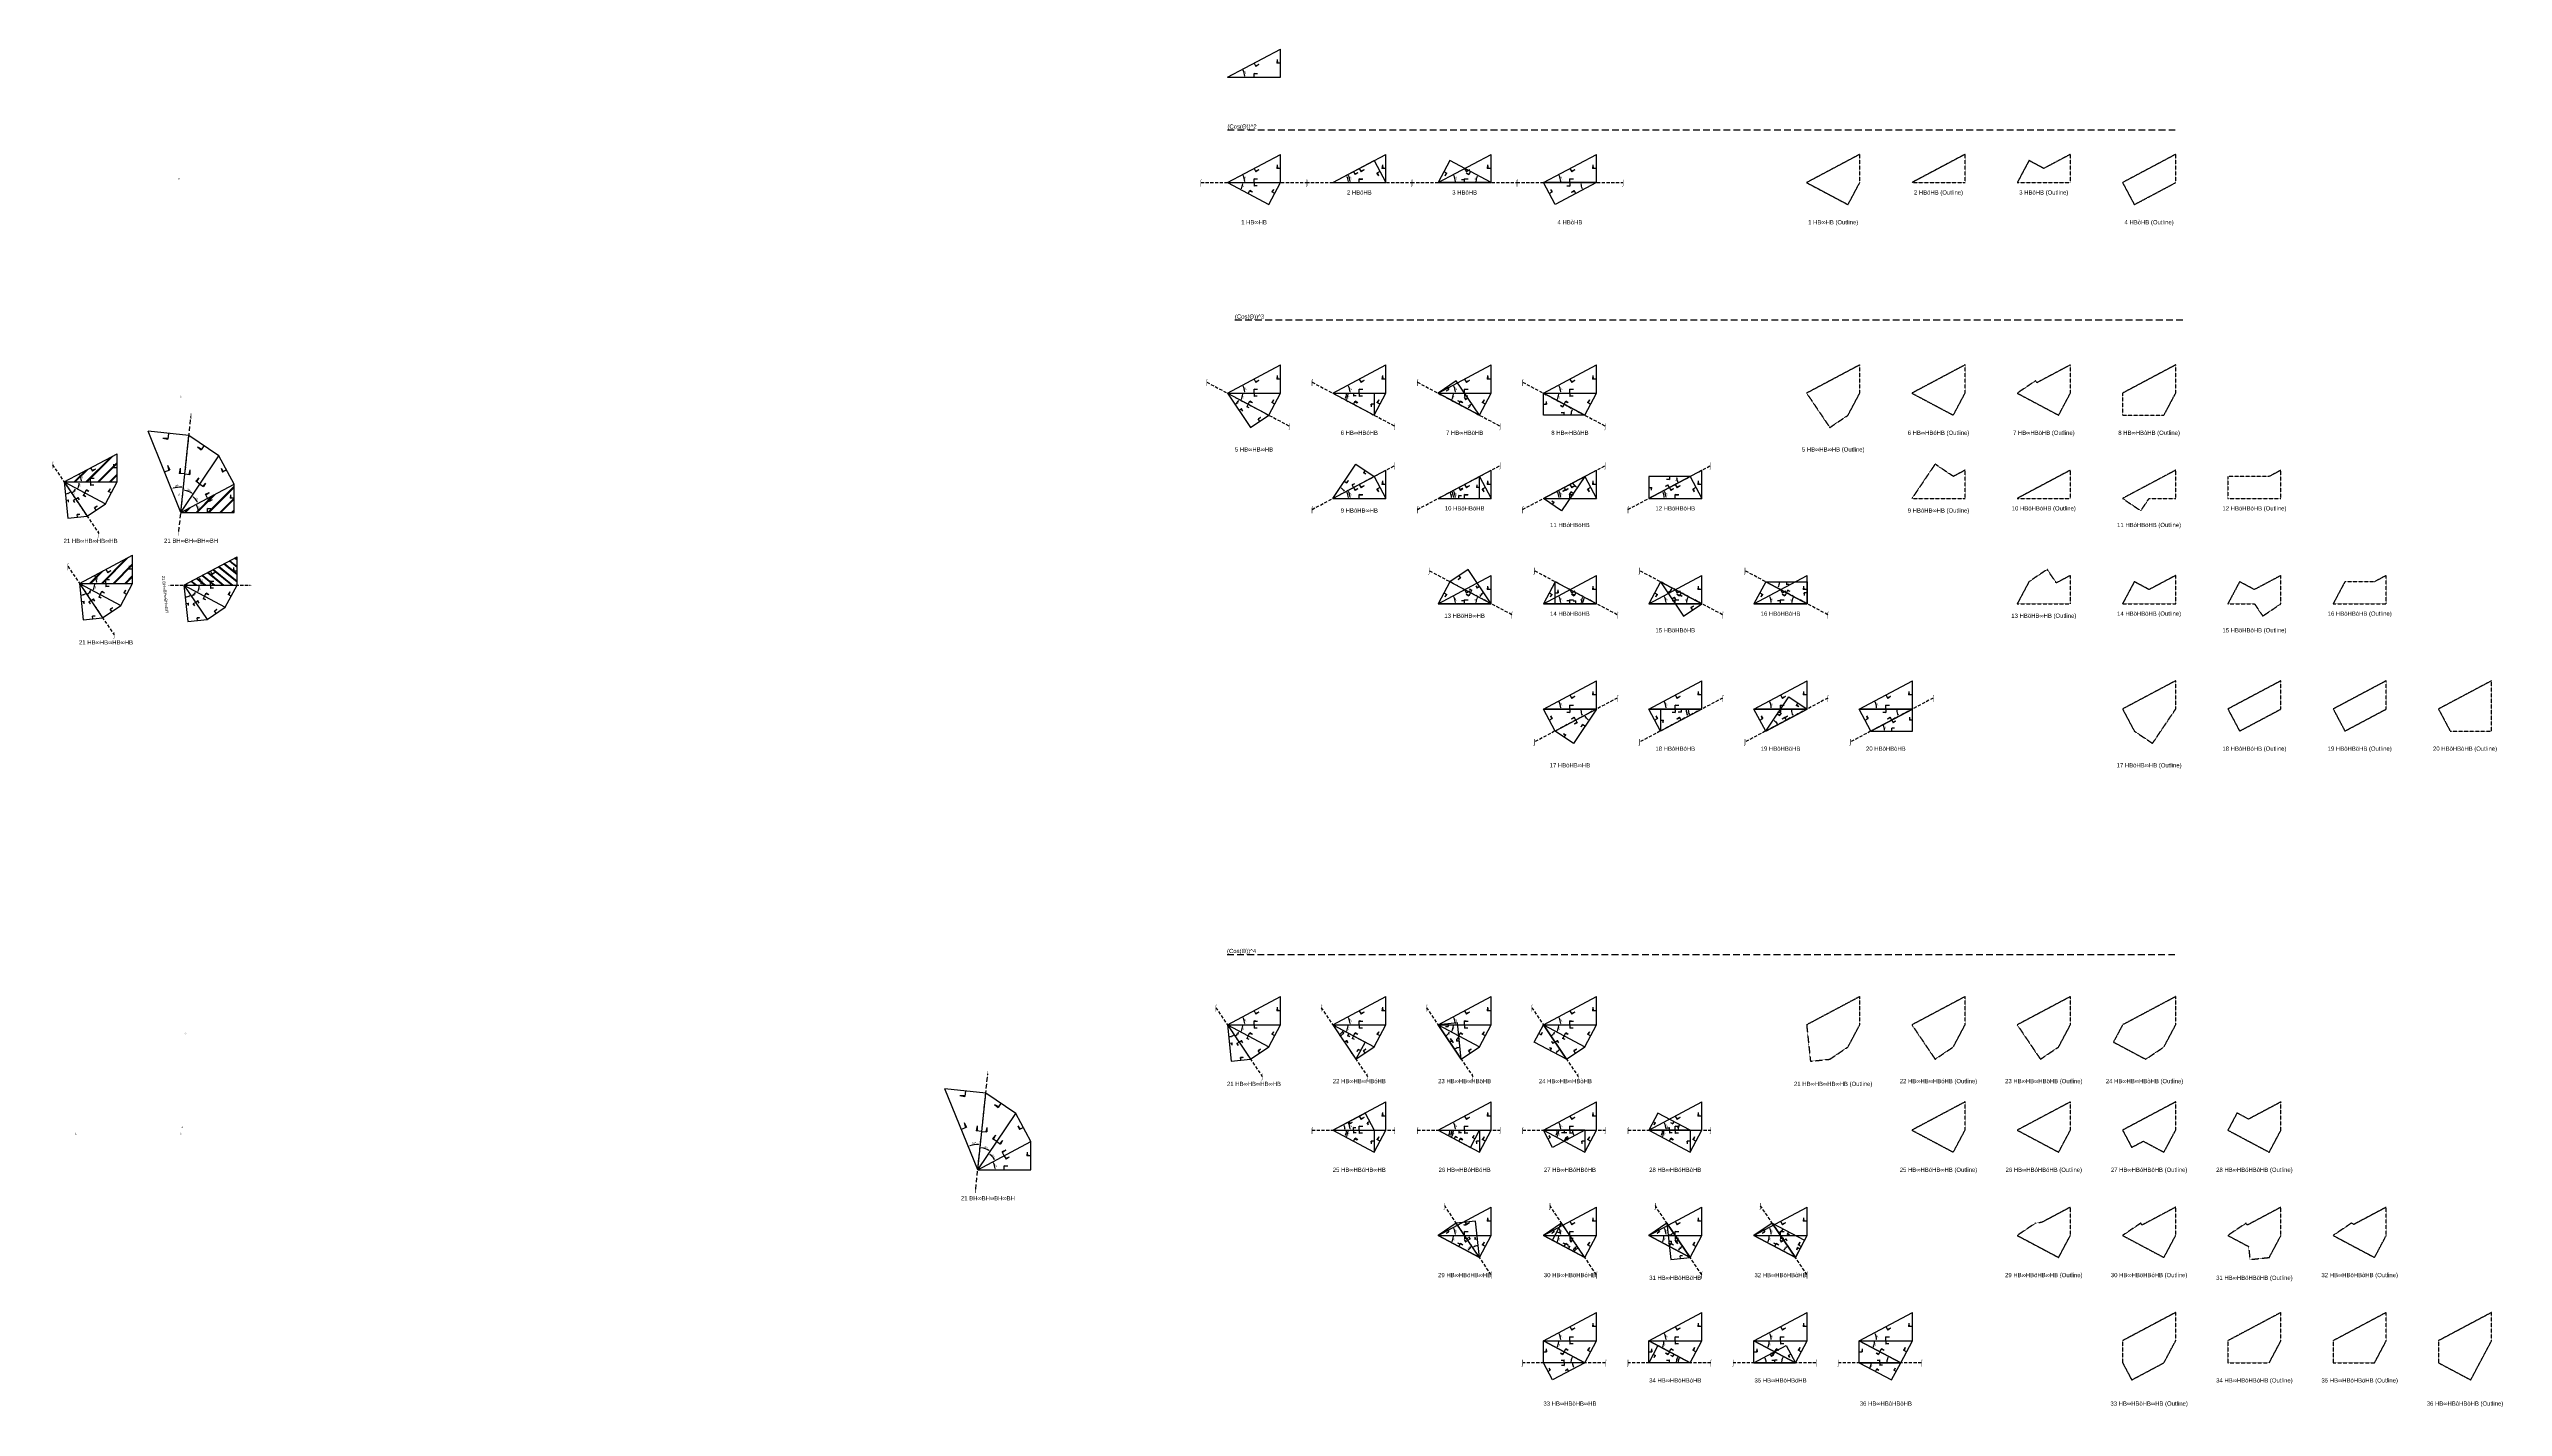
# Model space of a CAD drawing. Header units: millimetres. Extents: x -201764 to 671342, y -3335564 to 24518.
# Drawn here: x -201764 to 490997, y -358908 to 24518 of the extents above; entities that cross this region are included whole.
import ezdxf
from ezdxf.enums import TextEntityAlignment as Align

# ---------------------------------------------------------------- set-up
doc = ezdxf.new("R2010")
doc.units = ezdxf.units.MM
doc.header["$PDMODE"] = 35
doc.linetypes.add('DASHED', pattern=[19.05, 12.7, -6.35])
for name, color, linetype in [('BASE', 170, 'Continuous'), ('HYPOTENUSE', 20, 'Continuous'), ('PERPENDICULAR', 90, 'Continuous')]:
    doc.layers.add(name, color=color, linetype=linetype)
doc.styles.add('Arial', font='arial_0.ttf')
doc.dimstyles.new('ISO-25', dxfattribs={"dimtxt": 250, "dimasz": 100, "dimexe": 1.25, "dimexo": 0.625, "dimgap": 100, "dimtad": 1, "dimdec": 0, "dimtxsty": 'Arial', "dimcen": 2.5, "dimadec": 0, "dimazin": 0, "dimtfac": 1, "dimtdec": 0, "dimtmove": 0, "dimatfit": 3, "dimfxl": 1, "dimarcsym": 0})
pattern_1 = [(45, (-134490, 101440), (-1654.63, 1654.63), []), (45, (-134190, 101440), (-1654.63, 1654.63), [])]

# ---------------------------------------------------------------- blocks, each defined once
blk = doc.blocks.new('*D49')
at = {"color": 0, "lineweight": -2, "ltscale": 100, "transparency": 16777216}
blk.add_arc((0, 0), 4906, 4.08845, 23.91155, dxfattribs=at)
at = {"color": 0, "ltscale": 100, "transparency": 16777216}
for points in [[(4432, 1963), (4537, 2014), (4332, 2303)], [(4952, 352), (4835, 348), (4906, 0)]]:
    blk.add_solid(points, dxfattribs=at)
at = {"layer": 'Defpoints', "color": 0, "ltscale": 100, "transparency": 16777216}
for p in [(15000, 7976), (0, 0), (0, 0), (4841, 796), (15000, 0)]:
    blk.add_point(p, dxfattribs=at)
at = {"color": 0, "ltscale": 100, "transparency": 16777216, "insert": (5055, 1260), "char_height": 400, "attachment_point": 5, "rotation": 284, "style": 'Arial'}
blk.add_mtext('28°', dxfattribs=at)
blk = doc.blocks.new('SanjoyNathGeometrifyingTrigonometryFundamentalLockedSet')
at = {"color": 114, "linetype": 'DASHED', "ltscale": 100, "true_color": 0x139b48}
for p, q in [((14000, 4987.8), (13900, 3987.8)), ((14000, 4987.8), (14100, 3987.8)), ((15000, 3987.8), (13900, 3987.8))]:
    blk.add_line(p, q, dxfattribs=at)
at = {"color": 242, "linetype": 'DASHED', "ltscale": 100, "true_color": 0xcd2027}
for p, q in [((7500, 3987.8), (8016.4, 3016.6)), ((8852.4, 3574.3), (7922.5, 3193.2)), ((8852.4, 3574.3), (8016.4, 3016.6))]:
    blk.add_line(p, q, dxfattribs=at)
at = {"color": 159, "linetype": 'DASHED', "ltscale": 100, "true_color": 0x22346e}
for p, q in [((7500, 0), (7500, 1100)), ((8500, 1000), (7500, 1100)), ((8500, 1000), (7500, 900))]:
    blk.add_line(p, q, dxfattribs=at)
at = {"layer": 'BASE'}
blk.add_line((0, 0), (15000, 0), dxfattribs=at)
at = {"layer": 'HYPOTENUSE'}
blk.add_line((0, 0), (15000, 7975.6), dxfattribs=at)
at = {"layer": 'PERPENDICULAR'}
blk.add_line((15000, 0), (15000, 7975.6), dxfattribs=at)
at = {"color": 4, "ltscale": 100}
dim = blk.add_angular_dim_2l(base=(4841, 795.6), line1=((0, 0), (15000, 0)), line2=((0, 0), (15000, 7975.6)), dimstyle='ISO-25', override={"dimtxt": 400, "dimasz": 350, "dimgap": 100}, dxfattribs=at)
dim.commit()
dim.dimension.update_dxf_attribs({"geometry": '*D49', "text_midpoint": (5055.4, 1260.5)})
blk = doc.blocks.new('secspansions')
at = {"linetype": 'DASHED', "ltscale": 100}
blk.add_line((-569, -5418), (2847, 27090), dxfattribs=at)
for xscale, yscale, zscale, rotation in [(1.452764501644343, 1.452764501644343, 1.452764501644343, 84.00000000000003), (1.282714919717771, 1.282714919717771, 1.282714919717771, 56.00000000000003), (1.132570050689039, 1.132570050689039, 1.132570050689039, 27.99999999999999)]:
    blk.add_blockref('SanjoyNathGeometrifyingTrigonometryFundamentalLockedSet', (0, 0), dxfattribs=dict(at, xscale=xscale, yscale=yscale, zscale=zscale, rotation=rotation))
at = {"linetype": 'DASHED'}
blk.add_blockref('SanjoyNathGeometrifyingTrigonometryFundamentalLockedSet', (0, 0), dxfattribs=at)
at = {"linetype": 'DASHED', "ltscale": 100, "style": 'Arial'}
for s, p in [('⌡', (2847, 27090)), ('⌠', (-569, -5418)), ('21 BH∞BH∞BH∞BH', (2877, -8009))]:
    blk.add_text(s, height=1200, dxfattribs=at).set_placement(p, align=Align.MIDDLE_CENTER)
blk = doc.blocks.new('cosspansions')
at = {"linetype": 'DASHED', "ltscale": 70}
blk.add_line((-3270, 4847), (9809, -14542), dxfattribs=at)
at = {"linetype": 'DASHED'}
blk.add_blockref('SanjoyNathGeometrifyingTrigonometryFundamentalLockedSet', (0, 0), dxfattribs=at)
at = {"linetype": 'DASHED', "ltscale": 100}
for xscale, yscale, zscale, rotation in [(0.882947592858927, 0.882947592858927, 0.882947592858927, 331.9999999999999), (0.779596451735373, 0.779596451735373, 0.779596451735373, 303.9999999999999), (0.688342810461109, 0.688342810461109, 0.688342810461109, 275.9999999999998)]:
    blk.add_blockref('SanjoyNathGeometrifyingTrigonometryFundamentalLockedSet', (0, 0), dxfattribs=dict(at, xscale=xscale, yscale=yscale, zscale=zscale, rotation=rotation))
at = {"linetype": 'DASHED', "ltscale": 100, "style": 'Arial'}
for s, p in [('⌠', (-3270, 4847)), ('⌡', (9809, -14542)), ('21 HB∞HB∞HB∞HB', (7500, -16654))]:
    blk.add_text(s, height=1200, dxfattribs=at).set_placement(p, align=Align.MIDDLE_CENTER)

msp = doc.modelspace()

# ---------------------------------------------------------------- hatches: boundary and pattern name
at = {"linetype": 'DASHED', "ltscale": 100}
h = msp.add_hatch(dxfattribs=at)
h.set_pattern_fill('JIS_LC_8A', color=256, scale=300)
h.set_pattern_definition(pattern_1)
h.paths.add_polyline_path([(-182544, -97716), (-182544, -89740), (-197544, -97716)])
h.paths.add_polyline_path([(-201764, -94268), (-199863, -94268), (-199863, -91602), (-201764, -91602)], flags=9)
h = msp.add_hatch(dxfattribs=at)
h.set_pattern_fill('JIS_LC_8A', color=256, scale=300)
h.set_pattern_definition(pattern_1)
h.paths.add_polyline_path([(-149555, -106301), (-149555, -98325), (-164555, -106301)])
h.paths.add_polyline_path([(-166075, -113118), (-164173, -113118), (-164173, -110453), (-166075, -110453)], flags=9)
h = msp.add_hatch(dxfattribs=at)
h.set_pattern_fill('JIS_LC_8A', color=256, scale=300)
h.set_pattern_definition([(45, (-130140, 72800), (-1654.63, 1654.63), []), (45, (-129840, 72800), (-1654.63, 1654.63), [])])
h.paths.add_polyline_path([(-178194, -118380), (-193194, -126356), (-178194, -126356)])
h.paths.add_polyline_path([(-188666, -124699), (-188413, -125713), (-187613, -125514), (-187866, -124500)], flags=24)
h = msp.add_hatch(dxfattribs=at)
h.set_pattern_fill('JIS_LC_8A', color=256, scale=206.502843, angle=-84)
h.set_pattern_definition([(321, (-48817.3, -131990), (1013.66, 1251.766), []), (321, (-48795.7, -132195.4), (1013.66, 1251.766), [])])
h.paths.add_polyline_path([(-163704, -126866), (-148704, -126866), (-148704, -118890)])
h.paths.add_polyline_path([(-168481, -126316), (-168344, -127617), (-166519, -127426), (-166656, -126124)], flags=9)

# ---------------------------------------------------------------- linework, layer by layer
at = {"linetype": 'DASHED', "ltscale": 150}
for p, q in [((130908, 1677), (398477, 1677)), ((133020, -51965), (400590, -51965)), ((130792, -231119), (398362, -231119))]:
    msp.add_line(p, q, dxfattribs=at)
at = {"linetype": 'DASHED', "ltscale": 70}
for p, q in [((123408, -13188), (153408, -13188)), ((153138, -13188), (183138, -13188)), ((182868, -13188), (212868, -13188)), ((212598, -13188), (242598, -13188)), ((125061, -69539), (148449, -81974)), ((154791, -69539), (178179, -81974)), ((184521, -69539), (207909, -81974)), ((214251, -69539), (237639, -81974)), ((154791, -105487), (178179, -93051)), ((184521, -105487), (207909, -93051)), ((214251, -105487), (237639, -93051)), ((243981, -105487), (267368, -93051)), ((211215, -135217), (187827, -122781)), ((240945, -135217), (217557, -122781)), ((270675, -135217), (247287, -122781)), ((300405, -135217), (277017, -122781)), ((240945, -158729), (217557, -171164)), ((270675, -158729), (247287, -171164)), ((300405, -158729), (277017, -171164)), ((330134, -158729), (306747, -171164)), ((127638, -246180), (140716, -265570)), ((157368, -246180), (170446, -265570)), ((187098, -246180), (200176, -265570)), ((216828, -246180), (229906, -265570)), ((154791, -280757), (178179, -280757)), ((184521, -280757), (207909, -280757)), ((214251, -280757), (237639, -280757)), ((243981, -280757), (267368, -280757)), ((205331, -321553), (192253, -302163)), ((235061, -321553), (221983, -302163)), ((264791, -321553), (251713, -302163)), ((294521, -321553), (281443, -302163)), ((237639, -346435), (214251, -346435)), ((267368, -346435), (243981, -346435)), ((297098, -346435), (273711, -346435)), ((326828, -346435), (303441, -346435))]:
    msp.add_line(p, q, dxfattribs=at)
at = {"linetype": 'DASHED'}
for points in [[(309423, -13188), (309423, -5212), (294423, -13188), (306116, -19406)], [(339152, -13188), (339152, -5212), (324152, -13188)], [(368882, -13188), (368882, -5212), (361382, -9200), (357188, -6970), (353882, -13188)], [(386918, -19406), (398612, -13188), (398612, -5212), (383612, -13188)], [(309423, -64672), (294423, -72648), (300962, -82342), (306116, -78866), (309423, -72648)], [(335846, -78866), (339152, -72648), (339152, -64672), (324152, -72648)], [(365576, -78866), (368882, -72648), (368882, -64672), (359403, -69713), (359037, -69171), (353882, -72648)], [(398612, -64672), (383612, -72648), (383612, -78866), (395306, -78866), (398612, -72648)], [(339152, -102378), (339152, -94402), (335846, -96160), (330692, -92683), (324152, -102378)], [(353882, -102378), (368882, -102378), (368882, -94402)], [(388767, -105855), (391112, -102378), (398612, -102378), (398612, -94402), (383612, -102378)], [(428342, -102378), (428342, -94402), (425036, -96160), (413342, -96160), (413342, -102378)], [(368882, -132108), (368882, -124132), (364923, -126237), (362343, -122413), (357188, -125890), (353882, -132108)], [(386918, -125890), (383612, -132108), (398612, -132108), (398612, -124132), (391112, -128120)], [(416648, -125890), (413342, -132108), (420842, -132108), (423188, -135585), (428342, -132108), (428342, -124132), (420842, -128120)], [(458072, -132108), (458072, -124132), (454766, -125890), (446378, -125890), (443072, -132108)], [(398612, -153862), (383612, -161838), (386918, -168055), (392073, -171532), (398612, -161838)], [(416648, -168055), (428342, -161838), (428342, -153862), (413342, -161838)], [(446378, -168055), (458072, -161838), (458072, -153862), (443072, -161838)], [(487802, -153862), (472802, -161838), (476108, -168055), (487802, -168055)], [(309423, -243052), (294423, -251028), (295502, -261296), (300962, -260722), (306116, -257245), (309423, -251028)], [(330692, -260722), (335846, -257245), (339152, -251028), (339152, -243052), (324152, -251028)], [(360422, -260722), (365576, -257245), (368882, -251028), (368882, -243052), (353882, -251028)], [(398612, -243052), (383612, -251028), (381035, -255875), (390152, -260722), (395306, -257245), (398612, -251028)], [(339152, -272782), (324152, -280757), (335846, -286975), (339152, -280757)], [(353882, -280757), (365576, -286975), (368882, -280757), (368882, -272782)], [(386190, -285605), (389459, -283866), (395306, -286975), (398612, -280757), (398612, -272782), (383612, -280757)], [(413342, -280757), (425036, -286975), (428342, -280757), (428342, -272782), (419189, -277649), (415920, -275910)], [(360763, -306829), (359037, -307010), (353882, -310487), (365576, -316705), (368882, -310487), (368882, -302512)], [(388767, -307010), (383612, -310487), (395306, -316705), (398612, -310487), (398612, -302512), (389133, -307552)], [(418497, -307010), (413342, -310487), (419189, -313596), (419576, -317279), (425036, -316705), (428342, -310487), (428342, -302512), (418863, -307552)], [(454766, -316705), (458072, -310487), (458072, -302512), (448919, -307379), (448227, -307010), (443072, -310487)], [(398612, -332242), (383612, -340217), (383612, -346435), (386190, -351283), (395306, -346435), (398612, -340217)], [(413342, -346435), (425036, -346435), (428342, -340217), (428342, -332242), (413342, -340217)], [(443072, -346435), (454766, -346435), (458072, -340217), (458072, -332242), (443072, -340217)], [(487802, -332242), (472802, -340217), (472802, -346435), (481919, -351283), (487802, -340217)]]:
    msp.add_lwpolyline(points, close=True, dxfattribs=at)

# ---------------------------------------------------------------- block references
for name, p in [('SanjoyNathGeometrifyingTrigonometryFundamentalLockedSet', (130908, 16542)), ('SanjoyNathGeometrifyingTrigonometryFundamentalLockedSet', (130908, -13188)), ('SanjoyNathGeometrifyingTrigonometryFundamentalLockedSet', (160638, -13188)), ('SanjoyNathGeometrifyingTrigonometryFundamentalLockedSet', (190368, -13188)), ('SanjoyNathGeometrifyingTrigonometryFundamentalLockedSet', (220098, -13188)), ('SanjoyNathGeometrifyingTrigonometryFundamentalLockedSet', (130908, -72648)), ('SanjoyNathGeometrifyingTrigonometryFundamentalLockedSet', (160638, -72648)), ('SanjoyNathGeometrifyingTrigonometryFundamentalLockedSet', (190368, -72648)), ('SanjoyNathGeometrifyingTrigonometryFundamentalLockedSet', (220098, -72648)), ('secspansions', (-164555, -106301)), ('cosspansions', (-197544, -97716)), ('SanjoyNathGeometrifyingTrigonometryFundamentalLockedSet', (160638, -102378)), ('SanjoyNathGeometrifyingTrigonometryFundamentalLockedSet', (190368, -102378)), ('SanjoyNathGeometrifyingTrigonometryFundamentalLockedSet', (220098, -102378)), ('SanjoyNathGeometrifyingTrigonometryFundamentalLockedSet', (249828, -102378)), ('cosspansions', (-193194, -126356)), ('SanjoyNathGeometrifyingTrigonometryFundamentalLockedSet', (190368, -132108)), ('SanjoyNathGeometrifyingTrigonometryFundamentalLockedSet', (220098, -132108)), ('SanjoyNathGeometrifyingTrigonometryFundamentalLockedSet', (249828, -132108)), ('SanjoyNathGeometrifyingTrigonometryFundamentalLockedSet', (279558, -132108)), ('SanjoyNathGeometrifyingTrigonometryFundamentalLockedSet', (220098, -161838)), ('SanjoyNathGeometrifyingTrigonometryFundamentalLockedSet', (249828, -161838)), ('SanjoyNathGeometrifyingTrigonometryFundamentalLockedSet', (279558, -161838)), ('SanjoyNathGeometrifyingTrigonometryFundamentalLockedSet', (309287, -161838)), ('SanjoyNathGeometrifyingTrigonometryFundamentalLockedSet', (130908, -251028)), ('SanjoyNathGeometrifyingTrigonometryFundamentalLockedSet', (160638, -251028)), ('SanjoyNathGeometrifyingTrigonometryFundamentalLockedSet', (190368, -251028)), ('SanjoyNathGeometrifyingTrigonometryFundamentalLockedSet', (220098, -251028)), ('secspansions', (60405, -291961)), ('SanjoyNathGeometrifyingTrigonometryFundamentalLockedSet', (160638, -280757)), ('SanjoyNathGeometrifyingTrigonometryFundamentalLockedSet', (190368, -280757)), ('SanjoyNathGeometrifyingTrigonometryFundamentalLockedSet', (220098, -280757)), ('SanjoyNathGeometrifyingTrigonometryFundamentalLockedSet', (249828, -280757)), ('SanjoyNathGeometrifyingTrigonometryFundamentalLockedSet', (190368, -310487)), ('SanjoyNathGeometrifyingTrigonometryFundamentalLockedSet', (220098, -310487)), ('SanjoyNathGeometrifyingTrigonometryFundamentalLockedSet', (249828, -310487)), ('SanjoyNathGeometrifyingTrigonometryFundamentalLockedSet', (279558, -310487)), ('SanjoyNathGeometrifyingTrigonometryFundamentalLockedSet', (220098, -340217)), ('SanjoyNathGeometrifyingTrigonometryFundamentalLockedSet', (249828, -340217)), ('SanjoyNathGeometrifyingTrigonometryFundamentalLockedSet', (279558, -340217)), ('SanjoyNathGeometrifyingTrigonometryFundamentalLockedSet', (309287, -340217))]:
    msp.add_blockref(name, p, dxfattribs=at)
at = {"linetype": 'DASHED', "ltscale": 100}
for p, xscale, yscale, zscale, rotation in [((130908, -13188), 0.882947592858927, 0.882947592858927, 0.882947592858927, 331.9999999999999), ((160638, -13188), -0.882947592858929, 0.882947592858929, 0.882947592858929, 208), ((205368, -13188), 0.882947592858929, 0.882947592858929, 0.882947592858929, 151.9999999999999), ((235098, -13188), -0.882947592858929, 0.882947592858929, 0.882947592858929, 27.99999999999998), ((130908, -72648), 0.882947592858927, 0.882947592858927, 0.882947592858927, 331.9999999999999), ((130908, -72648), 0.779596451735373, 0.779596451735373, 0.779596451735373, 303.9999999999999), ((160638, -72648), 0.882947592858927, 0.882947592858927, 0.882947592858927, 331.9999999999999), ((190368, -72648), 0.882947592858927, 0.882947592858927, 0.882947592858927, 331.9999999999999), ((202062, -78866), 0.779596451735375, 0.779596451735375, 0.779596451735375, 123.9999999999999), ((220098, -72648), 0.882947592858927, 0.882947592858927, 0.882947592858927, 331.9999999999999), ((160638, -72648), -0.779596451735375, 0.7795964517353748, 0.779596451735375, 180), ((160638, -102378), -0.779596451735377, 0.779596451735377, 0.7795964517353771, 236.0000000000001), ((160638, -102378), -0.882947592858929, 0.882947592858929, 0.882947592858929, 208), ((190368, -102378), -0.882947592858929, 0.882947592858929, 0.882947592858929, 208), ((231792, -96160), -0.779596451735377, 0.779596451735377, 0.7795964517353771, 56.00000000000004), ((220098, -102378), -0.882947592858929, 0.882947592858929, 0.882947592858929, 208), ((249828, -102378), -0.882947592858929, 0.882947592858929, 0.882947592858929, 208), ((261522, -96160), 0.7795964517353771, 0.7795964517353771, 0.7795964517353771, 180), ((205368, -132108), 0.7795964517353771, 0.7795964517353771, 0.7795964517353771, 123.9999999999998), ((253134, -125890), 0.7795964517353771, 0.7795964517353771, 0.7795964517353771, 303.9999999999999), ((205368, -132108), 0.882947592858929, 0.882947592858929, 0.882947592858929, 151.9999999999999), ((235098, -132108), 0.882947592858929, 0.882947592858929, 0.882947592858929, 151.9999999999999), ((264828, -132108), 0.882947592858929, 0.882947592858929, 0.882947592858929, 151.9999999999999), ((294558, -132108), 0.882947592858929, 0.882947592858929, 0.882947592858929, 151.9999999999999), ((282864, -125890), -0.7795964517353771, 0.7795964517353771, 0.7795964517353771, 180), ((235098, -161838), -0.882947592858929, 0.882947592858929, 0.882947592858929, 27.99999999999998), ((235098, -161838), -0.7795964517353748, 0.7795964517353748, 0.779596451735375, 56.00000000000004), ((264828, -161838), -0.882947592858929, 0.882947592858929, 0.882947592858929, 27.99999999999998), ((294558, -161838), -0.882947592858929, 0.882947592858929, 0.882947592858929, 27.99999999999998), ((282864, -168055), -0.779596451735377, 0.779596451735377, 0.7795964517353771, 236.0000000000001), ((324287, -161838), -0.882947592858929, 0.882947592858929, 0.882947592858929, 27.99999999999998), ((264828, -161838), 0.7795964517353771, 0.7795964517353771, 0.7795964517353771, 180), ((130908, -251028), 0.882947592858927, 0.882947592858927, 0.882947592858927, 331.9999999999999), ((130908, -251028), 0.779596451735373, 0.779596451735373, 0.779596451735373, 303.9999999999999), ((160638, -251028), 0.882947592858927, 0.882947592858927, 0.882947592858927, 331.9999999999999), ((160638, -251028), 0.779596451735373, 0.779596451735373, 0.779596451735373, 303.9999999999999), ((190368, -251028), 0.882947592858927, 0.882947592858927, 0.882947592858927, 331.9999999999999), ((190368, -251028), 0.779596451735373, 0.779596451735373, 0.779596451735373, 303.9999999999999), ((220098, -251028), 0.882947592858927, 0.882947592858927, 0.882947592858927, 331.9999999999999), ((220098, -251028), 0.779596451735373, 0.779596451735373, 0.779596451735373, 303.9999999999999), ((130908, -251028), 0.688342810461109, 0.688342810461109, 0.688342810461109, 275.9999999999998), ((160638, -251028), -0.6883428104611102, 0.6883428104611101, 0.6883428104611101, 151.9999999999999), ((196907, -260722), 0.68834281046111, 0.68834281046111, 0.68834281046111, 95.99999999999986), ((226637, -260722), -0.68834281046111, 0.6883428104611099, 0.68834281046111, 331.9999999999999), ((160638, -280757), 0.882947592858927, 0.882947592858927, 0.882947592858927, 331.9999999999999), ((160638, -280757), -0.688342810461111, 0.688342810461111, 0.688342810461111, 208), ((190368, -280757), 0.882947592858927, 0.882947592858927, 0.882947592858927, 331.9999999999999), ((190368, -280757), 0.688342810461111, 0.688342810461111, 0.688342810461111, 332.0000000000001), ((220098, -280757), 0.882947592858927, 0.882947592858927, 0.882947592858927, 331.9999999999999), ((231792, -280757), -0.6883428104611109, 0.6883428104611109, 0.6883428104611109, 27.99999999999998), ((249828, -280757), 0.882947592858927, 0.882947592858927, 0.882947592858927, 331.9999999999999), ((261522, -280757), 0.6883428104611109, 0.6883428104611109, 0.6883428104611109, 152), ((160638, -280757), -0.779596451735375, 0.7795964517353748, 0.779596451735375, 180), ((190368, -280757), -0.779596451735375, 0.7795964517353748, 0.779596451735375, 180), ((220098, -280757), -0.779596451735375, 0.7795964517353748, 0.779596451735375, 180), ((249828, -280757), -0.779596451735375, 0.7795964517353748, 0.779596451735375, 180), ((190368, -310487), 0.882947592858927, 0.882947592858927, 0.882947592858927, 331.9999999999999), ((220098, -310487), 0.882947592858927, 0.882947592858927, 0.882947592858927, 331.9999999999999), ((249828, -310487), 0.882947592858927, 0.882947592858927, 0.882947592858927, 331.9999999999999), ((279558, -310487), 0.882947592858927, 0.882947592858927, 0.882947592858927, 331.9999999999999), ((202062, -316705), 0.779596451735375, 0.779596451735375, 0.779596451735375, 123.9999999999999), ((202062, -316705), 0.68834281046111, 0.68834281046111, 0.68834281046111, 95.99999999999986), ((231792, -316705), 0.779596451735375, 0.779596451735375, 0.779596451735375, 123.9999999999999), ((231792, -316705), -0.68834281046111, 0.6883428104611099, 0.68834281046111, 331.9999999999999), ((261522, -316705), 0.779596451735375, 0.779596451735375, 0.779596451735375, 123.9999999999999), ((254982, -307010), 0.6883428104611101, 0.6883428104611101, 0.6883428104611101, 275.9999999999999), ((291251, -316705), 0.779596451735375, 0.779596451735375, 0.779596451735375, 123.9999999999999), ((284712, -307010), -0.6883428104611111, 0.688342810461111, 0.688342810461111, 152.0000000000001), ((220098, -340217), 0.882947592858927, 0.882947592858927, 0.882947592858927, 331.9999999999999), ((249828, -340217), 0.882947592858927, 0.882947592858927, 0.882947592858927, 331.9999999999999), ((279558, -340217), 0.882947592858927, 0.882947592858927, 0.882947592858927, 331.9999999999999), ((309287, -340217), 0.882947592858927, 0.882947592858927, 0.882947592858927, 331.9999999999999), ((231792, -346435), -0.6883428104611109, 0.6883428104611109, 0.6883428104611109, 27.99999999999998), ((261522, -346435), 0.6883428104611109, 0.6883428104611109, 0.6883428104611109, 152), ((279558, -346435), -0.688342810461111, 0.688342810461111, 0.688342810461111, 208), ((309287, -346435), 0.688342810461111, 0.688342810461111, 0.688342810461111, 332.0000000000001)]:
    msp.add_blockref('SanjoyNathGeometrifyingTrigonometryFundamentalLockedSet', p, dxfattribs=dict(at, xscale=xscale, yscale=yscale, zscale=zscale, rotation=rotation))
for p, xscale, yscale, zscale in [((231792, -78866), -0.779596451735375, 0.7795964517353748, 0.779596451735375), ((190368, -102378), 0.7795964517353771, 0.7795964517353771, 0.7795964517353771), ((235098, -132108), -0.7795964517353771, 0.7795964517353771, 0.7795964517353771), ((312594, -168055), 0.7795964517353771, 0.7795964517353771, 0.7795964517353771), ((231792, -346435), -0.779596451735375, 0.7795964517353748, 0.779596451735375), ((261522, -346435), -0.779596451735375, 0.7795964517353748, 0.779596451735375), ((291251, -346435), -0.779596451735375, 0.7795964517353748, 0.779596451735375), ((320981, -346435), -0.779596451735375, 0.7795964517353748, 0.779596451735375)]:
    msp.add_blockref('SanjoyNathGeometrifyingTrigonometryFundamentalLockedSet', p, dxfattribs=dict(at, xscale=xscale, yscale=yscale, zscale=zscale))
at = {"linetype": 'DASHED', "xscale": 0.688342810461109, "yscale": 0.688342810461109, "zscale": 0.688342810461109, "rotation": 276.0000000000001}
msp.add_blockref('secspansions', (-163704, -126866), dxfattribs=at)

# ---------------------------------------------------------------- texts
at = {"linetype": 'DASHED', "ltscale": 100, "style": 'Arial'}
for s, p in [('(Cos(Θ))^ 2', (130908, 1677)), ('(Cos(Θ))^ 3', (133020, -51965)), ('(Cos(Θ))^ 4', (130792, -231119))]:
    msp.add_text(s, height=1200, dxfattribs=at).set_placement(p, align=Align.BOTTOM_LEFT)
for s, p in [('⌠', (123408, -13188)), ('⌠', (153138, -13188)), ('⌡', (153408, -13188)), ('⌠', (182868, -13188)), ('⌡', (183138, -13188)), ('⌠', (212598, -13188)), ('⌡', (212868, -13188)), ('⌡', (242598, -13188)), ('2 HBóHB', (168138, -15979)), ('3 HBöHB', (197868, -15979)), ('2 HBóHB (Outline)', (331652, -15979)), ('3 HBöHB (Outline)', (361382, -15979)), ('1 HB∞HB', (138408, -24373)), ('4 HBòHB', (227598, -24373)), ('1 HB∞HB (Outline)', (301923, -24373)), ('4 HBòHB (Outline)', (391112, -24373)), ('⌠', (125061, -69539)), ('⌠', (154791, -69539)), ('⌠', (184521, -69539)), ('⌠', (214251, -69539)), ('⌡', (148449, -81974)), ('⌡', (178179, -81974)), ('⌡', (207909, -81974)), ('⌡', (237639, -81974)), ('5 HB∞HB∞HB', (138408, -88527)), ('6 HB∞HBóHB', (168138, -83833)), ('7 HB∞HBöHB', (197868, -83833)), ('8 HB∞HBòHB', (227598, -83833)), ('5 HB∞HB∞HB (Outline)', (301923, -88527)), ('6 HB∞HBóHB (Outline)', (331652, -83833)), ('7 HB∞HBöHB (Outline)', (361382, -83833)), ('8 HB∞HBòHB (Outline)', (391112, -83833)), ('⌡', (178179, -93051)), ('⌡', (207909, -93051)), ('⌡', (237639, -93051)), ('⌡', (267368, -93051)), ('⌠', (154791, -105487)), ('9 HBóHB∞HB', (168138, -105771)), ('⌠', (184521, -105487)), ('10 HBóHBóHB', (197868, -105169)), ('⌠', (214251, -105487)), ('11 HBóHBöHB', (227598, -109863)), ('⌠', (243981, -105487)), ('12 HBóHBòHB', (257328, -105169)), ('9 HBóHB∞HB (Outline)', (331652, -105771)), ('10 HBóHBóHB (Outline)', (361382, -105169)), ('11 HBóHBöHB (Outline)', (391112, -109863)), ('12 HBóHBòHB (Outline)', (420842, -105169)), ('⌡', (187827, -122781)), ('⌡', (217557, -122781)), ('⌡', (247287, -122781)), ('⌡', (277017, -122781)), ('13 HBöHB∞HB', (197868, -135501)), ('⌠', (211215, -135217)), ('14 HBöHBóHB', (227598, -134899)), ('⌠', (240945, -135217)), ('⌠', (270675, -135217)), ('16 HBöHBòHB', (287058, -134899)), ('⌠', (300405, -135217)), ('13 HBöHB∞HB (Outline)', (361382, -135501)), ('14 HBöHBóHB (Outline)', (391112, -134899)), ('16 HBöHBòHB (Outline)', (450572, -134899)), ('15 HBöHBöHB', (257328, -139593)), ('15 HBöHBöHB (Outline)', (420842, -139593)), ('⌠', (240945, -158729)), ('⌠', (270675, -158729)), ('⌠', (300405, -158729)), ('⌠', (330134, -158729)), ('⌡', (217557, -171164)), ('⌡', (247287, -171164)), ('18 HBòHBóHB', (257328, -173023)), ('⌡', (277017, -171164)), ('19 HBòHBöHB', (287058, -173023)), ('⌡', (306747, -171164)), ('20 HBòHBòHB', (316787, -173023)), ('18 HBòHBóHB (Outline)', (420842, -173023)), ('19 HBòHBöHB (Outline)', (450572, -173023)), ('20 HBòHBòHB (Outline)', (480302, -173023)), ('17 HBòHB∞HB', (227598, -177717)), ('17 HBòHB∞HB (Outline)', (391112, -177717)), ('⌠', (127638, -246180)), ('⌠', (157368, -246180)), ('⌠', (187098, -246180)), ('⌠', (216828, -246180)), ('21 HB∞HB∞HB∞HB', (138408, -267682)), ('⌡', (140716, -265570)), ('22 HB∞HB∞HBóHB', (168138, -266907)), ('⌡', (170446, -265570)), ('23 HB∞HB∞HBöHB', (197868, -266907)), ('⌡', (200176, -265570)), ('24 HB∞HB∞HBòHB', (226309, -266907)), ('⌡', (229906, -265570)), ('21 HB∞HB∞HB∞HB (Outline)', (301923, -267682)), ('22 HB∞HB∞HBóHB (Outline)', (331652, -266907)), ('23 HB∞HB∞HBöHB (Outline)', (361382, -266907)), ('24 HB∞HB∞HBòHB (Outline)', (389824, -266907)), ('⌠', (154791, -280757)), ('⌡', (178179, -280757)), ('⌠', (184521, -280757)), ('⌡', (207909, -280757)), ('⌠', (214251, -280757)), ('⌡', (237639, -280757)), ('⌠', (243981, -280757)), ('⌡', (267368, -280757)), ('25 HB∞HBóHB∞HB', (168138, -291943)), ('26 HB∞HBóHBóHB', (197868, -291943)), ('27 HB∞HBóHBöHB', (227598, -291943)), ('28 HB∞HBóHBòHB', (257328, -291943)), ('25 HB∞HBóHB∞HB (Outline)', (331652, -291943)), ('26 HB∞HBóHBóHB (Outline)', (361382, -291943)), ('27 HB∞HBóHBöHB (Outline)', (391112, -291943)), ('28 HB∞HBóHBòHB (Outline)', (420842, -291943)), ('⌡', (192253, -302163)), ('⌡', (221983, -302163)), ('⌡', (251713, -302163)), ('⌡', (281443, -302163)), ('29 HB∞HBöHB∞HB', (197868, -321673)), ('⌠', (205331, -321553)), ('30 HB∞HBöHBóHB', (227598, -321673)), ('⌠', (235061, -321553)), ('31 HB∞HBöHBöHB', (257328, -322448)), ('⌠', (264791, -321553)), ('32 HB∞HBöHBòHB', (287058, -321673)), ('⌠', (294521, -321553)), ('29 HB∞HBöHB∞HB (Outline)', (361382, -321673)), ('30 HB∞HBöHBóHB (Outline)', (391112, -321673)), ('31 HB∞HBöHBöHB (Outline)', (420842, -322448)), ('32 HB∞HBöHBòHB (Outline)', (450572, -321673)), ('⌡', (214251, -346435)), ('⌠', (237639, -346435)), ('⌡', (243981, -346435)), ('⌠', (267368, -346435)), ('⌡', (273711, -346435)), ('⌠', (297098, -346435)), ('⌡', (303441, -346435)), ('⌠', (326828, -346435)), ('34 HB∞HBòHBóHB', (257328, -351403)), ('35 HB∞HBòHBöHB', (287058, -351403)), ('34 HB∞HBòHBóHB (Outline)', (420842, -351403)), ('35 HB∞HBòHBöHB (Outline)', (450572, -351403)), ('33 HB∞HBòHB∞HB', (227598, -357947)), ('36 HB∞HBòHBòHB', (316787, -357947)), ('33 HB∞HBòHB∞HB (Outline)', (391112, -357947)), ('36 HB∞HBòHBòHB (Outline)', (480302, -357947))]:
    msp.add_text(s, height=1200, dxfattribs=at).set_placement(p, align=Align.MIDDLE_CENTER)

doc.saveas('drawing.dxf')
